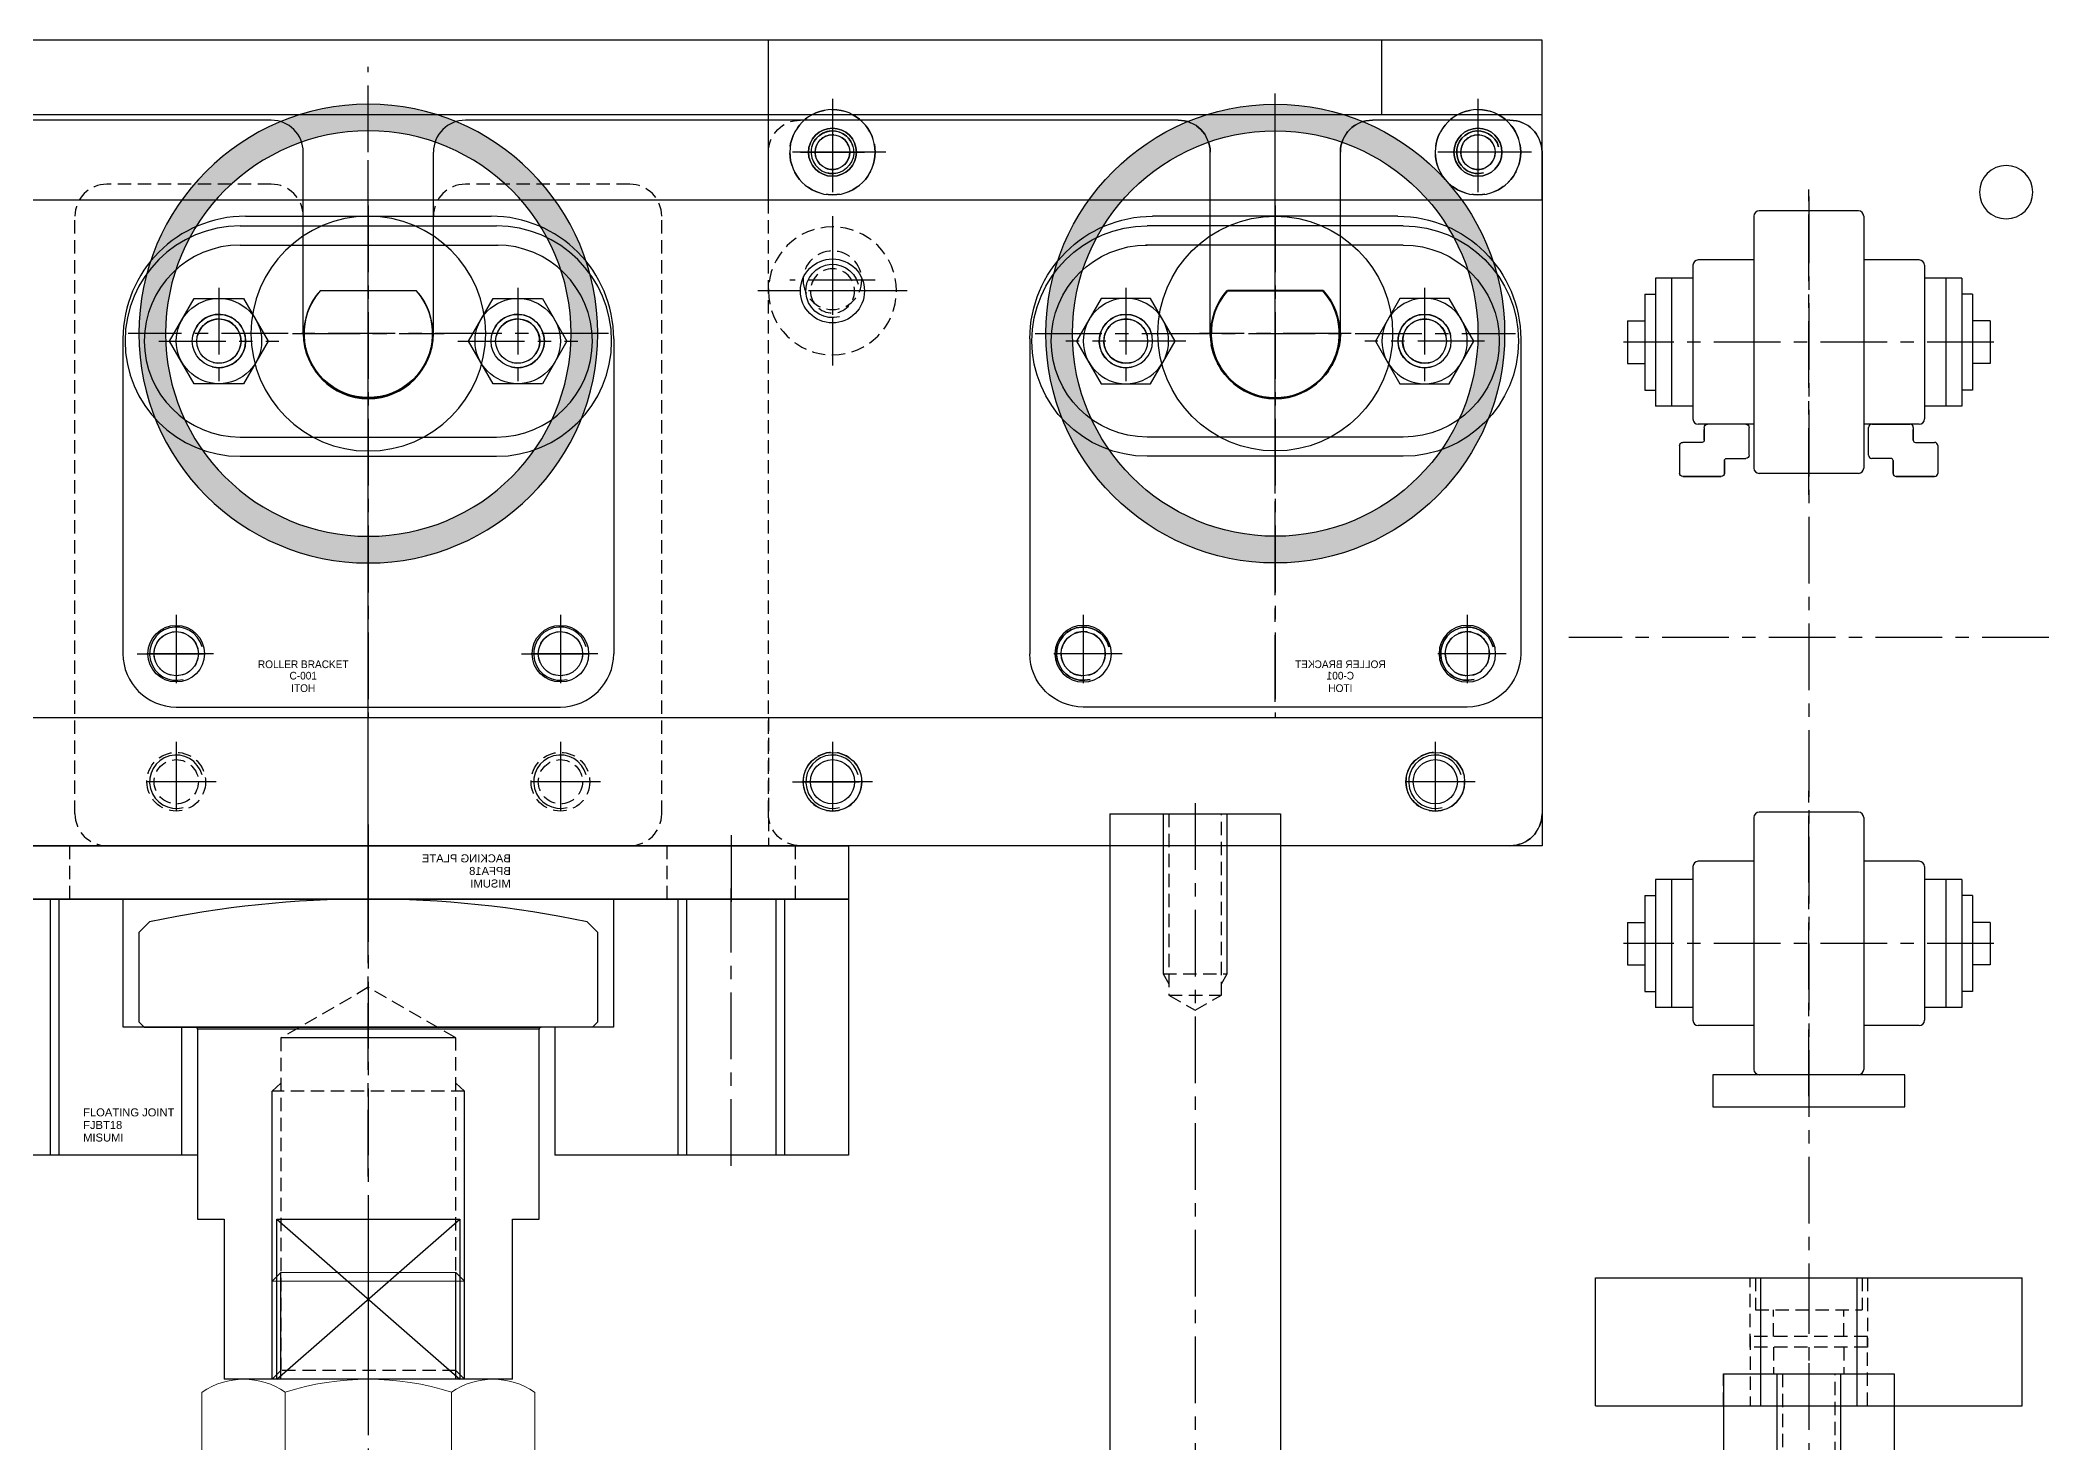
# Model space of a CAD drawing. Header units: inches. Extents: x 0 to 77285, y -118 to 40065.
# Drawn here: x 70664.1 to 70852.3, y 28040.3 to 28171.8 of the extents above; entities that cross this region are included whole.
import ezdxf
from ezdxf.enums import TextEntityAlignment as Align

# ---------------------------------------------------------------- set-up
doc = ezdxf.new("R2010")
doc.units = ezdxf.units.IN
doc.header["$LTSCALE"] = 5
doc.header["$MEASUREMENT"] = 0
for name, pattern in [('CENTER', [2, 1.25, -0.25, 0.25, -0.25]), ('HIDDEN', [0.375, 0.25, -0.125]), ('PHANTOM', [2.5, 1.25, -0.25, 0.25, -0.25, 0.25, -0.25])]:
    doc.linetypes.add(name, pattern=pattern)
for name, color, linetype in [('11', 1, 'CENTER'), ('22', 2, 'HIDDEN'), ('44', 4, 'Continuous'), ('55', 5, 'Continuous'), ('77', 40, 'HIDDEN'), ('99', 181, 'Continuous'), ('A', 8, 'Continuous'), ('B', 123, 'Continuous'), ('BOM-T', 4, 'Continuous'), ('G', 231, 'Continuous'), ('T', 3, 'Continuous')]:
    doc.layers.add(name, color=color, linetype=linetype)
doc.layers.add('33', color=3, linetype='PHANTOM', lineweight=9)
doc.layers.add('88', color=35, linetype='Continuous', lineweight=5)
doc.styles.add('SCI', font='')
doc.styles.get("Standard").update_dxf_attribs({"font": 'arial.ttf'})
doc.styles.get('SCI').set_extended_font_data('Gulim')

# ---------------------------------------------------------------- blocks, each defined once
blk = doc.blocks.new('A$C599342af')
for p, q in [((78.99, 0), (-10.99, 0)), ((-10.99, -24), (-10.99, 0)), ((-4.19, 0), (-4.19, -24)), ((4.19, 0), (4.19, -24)), ((11.01, -12), (11.01, 0)), ((56.99, 0), (56.99, -12)), ((63.81, 0), (63.81, -24)), ((72.19, 0), (72.19, -24)), ((78.99, 0), (78.99, -24)), ((13.5, -2.12), (12.5, -3.12)), ((12.5, -3.12), (12.5, -11.5)), ((55.5, -3.12), (54.5, -2.12)), ((55.5, -11.5), (55.5, -3.12)), ((56.99, -12), (11.01, -12)), ((12.5, -11.5), (13, -12)), ((13, -12), (17.8, -12)), ((16.52, -24), (16.52, -12)), ((50, -12.2), (18, -12.2)), ((18, -12.2), (18, -30)), ((42.19, -13), (25.81, -13)), ((50, -30), (50, -12.2)), ((55, -12), (50.2, -12)), ((51.48, -12), (51.48, -24)), ((55, -12), (55.5, -11.5)), ((18, -24), (-10.99, -24)), ((78.99, -24), (51.48, -24)), ((18, -30), (20.5, -30)), ((20.5, -30), (20.5, -45)), ((25.41, -45), (25.41, -30)), ((25.41, -30), (42.59, -30)), ((42.59, -30), (42.59, -45)), ((47.5, -45), (47.5, -30)), ((47.5, -30), (50, -30)), ((47.5, -45), (20.5, -45))]:
    blk.add_line(p, q)
for centre, radius, start, end in [((34, -100), 100, 78.1705, 101.8295), ((17.8, -12.2), 0.2, 0, 90), ((50.2, -12.2), 0.2, 90, 180)]:
    blk.add_arc(centre, radius, start, end)
at = {"layer": '11'}
for p, q in [((34, 2.25), (34, -47.25)), ((34, -26), (34, 2)), ((0, -25), (0, 1)), ((68, -25), (68, 1))]:
    blk.add_line(p, q, dxfattribs=at)
at = {"layer": '22'}
for p, q in [((34, -8.27), (25.81, -13)), ((42.19, -13), (34, -8.27)), ((25.81, -13), (25.81, -44.19)), ((42.19, -44.19), (42.19, -13)), ((43, -18), (25, -18)), ((25.81, -44.19), (25, -45)), ((42.19, -44.19), (25.81, -44.19)), ((43, -45), (42.19, -44.19))]:
    blk.add_line(p, q, dxfattribs=at)
at = {"layer": 'A'}
for p, q in [((17.8, -12), (50.2, -12)), ((25.41, -30), (42.59, -45)), ((25.41, -45), (42.59, -30))]:
    blk.add_line(p, q, dxfattribs=at)
at = {"layer": 'T'}
for p, q in [((-5, 0), (-5, -24)), ((5, 0), (5, -24)), ((63, 0), (63, -24)), ((73, 0), (73, -24)), ((25.81, -17.25), (25, -18)), ((25, -45), (25, -18)), ((42.19, -17.25), (43, -18)), ((43, -45), (43, -18))]:
    blk.add_line(p, q, dxfattribs=at)
at = {"layer": 'BOM-T', "color": 4}
for s, p in [('FLOATING JOINT', (7.27, -19.99)), ('FJBT18', (7.27, -21.17)), ('MISUMI', (7.27, -22.35))]:
    blk.add_text(s, height=0.75, dxfattribs=at).set_placement(p, align=Align.MIDDLE_LEFT)
blk = doc.blocks.new('A$C3f96074d')
for p, q in [((45, 0), (-45, 0)), ((-45, 0), (-45, -5)), ((45, -5), (45, 0)), ((45, -5), (-45, -5))]:
    blk.add_line(p, q)
blk.add_point((0, 0))
at = {"layer": '11'}
for p, q in [((0, 2), (0, -7)), ((-34, 1), (-34, -6)), ((34, 1), (34, -6))]:
    blk.add_line(p, q, dxfattribs=at)
at = {"layer": '22'}
for p, q in [((-40, 0), (-40, -5)), ((-28, -5), (-28, 0)), ((28, 0), (28, -5)), ((40, -5), (40, 0))]:
    blk.add_line(p, q, dxfattribs=at)
at = {"layer": 'BOM-T', "color": 4}
for s, p in [('BACKING PLATE', (-13.35, -1.18)), ('BPFA18', (-13.35, -2.36)), ('MISUMI', (-13.35, -3.54))]:
    blk.add_text(s, height=0.75, dxfattribs=at).set_placement(p, align=Align.MIDDLE_LEFT)
blk = doc.blocks.new('A$C21097e61')
for p, q in [((-8, 0), (8, 0)), ((8, 0), (8, -122)), ((-8, 0), (-8, -122)), ((-8, -122), (-6, -122)), ((-6, -122), (-6, -130)), ((6, -122), (8, -122)), ((6, -122), (6, -130)), ((-6, -130), (6, -130))]:
    blk.add_line(p, q)
at = {"layer": '11'}
blk.add_line((0, 1), (0, -131), dxfattribs=at)
at = {"layer": '22'}
for p, q in [((-2.46, 0), (-2.46, -17)), ((2.46, -17), (2.46, 0)), ((-3, -15), (3, -15)), ((-2.46, -17), (0, -18.42)), ((-2.46, -17), (2.46, -17)), ((0, -18.42), (2.46, -17)), ((0, -111.58), (-2.46, -113)), ((2.46, -113), (0, -111.58)), ((-2.46, -113), (-2.46, -130)), ((2.46, -113), (-2.46, -113)), ((2.46, -130), (2.46, -113)), ((3, -115), (-3, -115))]:
    blk.add_line(p, q, dxfattribs=at)
at = {"layer": 'T'}
for p, q in [((-3, 0), (-3, -15)), ((3, -15), (3, 0)), ((-3, -15), (-2.46, -15.94)), ((2.46, -15.94), (3, -15)), ((-2.46, -114.06), (-3, -115)), ((3, -115), (2.46, -114.06)), ((-3, -115), (-3, -130)), ((3, -130), (3, -115))]:
    blk.add_line(p, q, dxfattribs=at)
blk = doc.blocks.new('A$Cca2a8c39E')
for p, q in [((-12, 10.1), (12, 10.1)), ((-11.5, 11), (11.5, 11)), ((-12, 8.3), (12.17, 8.3)), ((-4.49, 4.05), (4.49, 4.05)), ((-18.62, -0.7), (-16.31, 3.3)), ((-16.31, 3.3), (-11.69, 3.3)), ((-11.69, 3.3), (-9.38, -0.7)), ((9.38, -0.7), (11.69, 3.3)), ((11.69, 3.3), (16.31, 3.3)), ((16.31, 3.3), (18.62, -0.7)), ((-23, -0.5), (-23, -30)), ((-16.31, -4.7), (-18.62, -0.7)), ((-9.38, -0.7), (-11.69, -4.7)), ((11.69, -4.7), (9.38, -0.7)), ((18.62, -0.7), (16.31, -4.7)), ((23, -0.5), (23, -30)), ((-11.69, -4.7), (-16.31, -4.7)), ((16.31, -4.7), (11.69, -4.7)), ((-12, -9.7), (12, -9.7)), ((-12, -11.5), (12, -11.5)), ((-18, -35), (18, -35))]:
    blk.add_line(p, q)
for centre, radius in [((-14, -0.7), 4), ((14, -0.7), 4), ((-14, -0.7), 2.5), ((-14, -0.7), 2.07), ((14, -0.7), 2.5), ((14, -0.7), 2.07), ((-18, -30), 2.65), ((18, -30), 2.65)]:
    blk.add_circle(centre, radius)
for centre, radius, start, end in [((-11.5, -0.5), 11.5, 90, 180), ((-12, -0.7), 10.8, 90, 270), ((11.5, -0.5), 11.5, 0, 90), ((12, -0.7), 10.8, 270, 90), ((-12, -0.7), 9, 90, 270), ((12, -0.7), 9, 270, 90), ((0, 0), 6.05, 137.9776, 42.0224), ((-18, -30), 5, 180, 270), ((18, -30), 5, 270, 0)]:
    blk.add_arc(centre, radius, start, end)
at = {"layer": '11'}
for p, q in [((0, 12), (0, -36)), ((-14, 4.3), (-14, -5.7)), ((14, 4.3), (14, -5.7)), ((-7, 0), (7, 0)), ((-19.62, -0.7), (-8.38, -0.7)), ((8.38, -0.7), (19.62, -0.7)), ((-18, -26.35), (-18, -33.65)), ((18, -26.35), (18, -33.65)), ((-21.65, -30), (-14.35, -30)), ((14.35, -30), (21.65, -30))]:
    blk.add_line(p, q, dxfattribs=at)
at = {"layer": 'T'}
for centre, radius in [((-14, -0.7), 2.5), ((-14, -0.7), 2.07), ((14, -0.7), 2.5), ((14, -0.7), 2.07)]:
    blk.add_arc(centre, radius, 255, 165, dxfattribs=at)
at = {"layer": '44', "style": 'SCI'}
for s, height, p in [('ROLLER BRACKET', 0.7212, (-6.1, -30.99)), ('C-001', 0.721, (-6.1, -32.06)), ('ITOH', 0.721, (-6.1, -33.23))]:
    blk.add_text(s, height=height, dxfattribs=at).set_placement(p, align=Align.MIDDLE_CENTER)
blk = doc.blocks.new('A$C5f40b4d2E')
h = blk.add_hatch(color=256)
h.dxf.hatch_style = 1
h.paths.add_polyline_path([(-21.5, 0, 1), (21.5, 0, 1)])
h.paths.add_polyline_path([(19, 0, -1), (-19, 0, -1)], flags=16)
h.paths.add_polyline_path([(6, 0, -1), (-6, 0, -1)], flags=0)
blk.add_line((-4.47, 4), (4.47, 4))
for radius in [21.5, 19, 11]:
    blk.add_circle((0, 0), radius)
blk.add_arc((0, 0), 6, 138.1897, 41.8103)
at = {"layer": '11'}
for p, q in [((0, -22.5), (0, 22.5)), ((-22.5, 0), (22.5, 0))]:
    blk.add_line(p, q, dxfattribs=at)
blk = doc.blocks.new('A$C323c1dae')
for p, q in [((-9, 57.69), (-8.19, 58.5)), ((-8.19, 58.5), (8.19, 58.5)), ((8.19, 58.5), (9, 57.69)), ((-9, 48.5), (-9, 57.69)), ((-9, 57.69), (9, 57.69)), ((9, 57.69), (9, 48.5)), ((-15.59, 38.71), (-15.59, 47.29)), ((11.69, 48.5), (-11.69, 48.5)), ((-7.79, 38.71), (-7.79, 47.29)), ((7.79, 38.71), (7.79, 47.29)), ((15.59, 47.29), (15.59, 38.71)), ((11.69, 37.5), (-11.69, 37.5)), ((-9, 30), (-9, 37.5)), ((9, 30), (9, 37.5)), ((-9, 32.5), (9, 32.5)), ((-9, 30), (9, 30)), ((-8.5, 22.5), (-8.5, 30)), ((-8.5, 29), (8.5, 29)), ((8.5, 30), (8.5, 22.5)), ((-10, 21.5), (-8.5, 22.5)), ((-10, 0), (-10, 21.5)), ((8.5, 22.5), (10, 21.5)), ((10, 21.5), (10, 0)), ((-38.5, 0), (-38.5, -71)), ((-38.5, 0), (38.5, 0)), ((-38.5, -71), (-38.5, 0)), ((-38.5, 0), (38.5, 0)), ((-34.21, 0), (-34.21, -71)), ((-26.48, 0), (-26.48, -71)), ((-25.75, 0), (-25.75, -71)), ((-22.75, 0), (-22.75, -71)), ((-22.38, 0), (-22.38, -71)), ((-20.5, 0), (-20.5, -71)), ((-20.5, 0), (-20.5, -71)), ((-17.5, 0), (-17.5, -71)), ((-17.5, 0), (-17.5, -71)), ((-9.5, 0), (-9.5, -71)), ((-9.5, 0), (-9.5, -71)), ((9.5, 0), (9.5, -71)), ((9.5, 0), (9.5, -71)), ((17.5, 0), (17.5, -71)), ((17.5, 0), (17.5, -71)), ((20.5, 0), (20.5, -71)), ((20.5, 0), (20.5, -71)), ((22.38, 0), (22.38, -71)), ((22.75, 0), (22.75, -71)), ((25.75, 0), (25.75, -71)), ((26.48, 0), (26.48, -71)), ((34.21, 0), (34.21, -71)), ((38.5, 0), (38.5, -71)), ((38.5, 0), (38.5, -71)), ((-12, -7.4), (-12, -22.6)), ((-11, -9.3), (-7.29, -9.3)), ((-25.7, -10.5), (-24.2, -10.5)), ((-18.12, -15.38), (-19.88, -13.62)), ((-17.6, -16.8), (-20.4, -16.8)), ((-25.7, -19.5), (-24.2, -19.5)), ((-11, -20.7), (-7.29, -20.7)), ((-12, -52.9), (-12, -68.1)), ((17.6, -53.2), (20.4, -53.2)), ((-25.7, -56), (-24.2, -56)), ((-11, -54.8), (-7.29, -54.8)), ((19.88, -56.38), (18.12, -54.62)), ((-25.7, -65), (-24.2, -65)), ((-11, -66.2), (-7.29, -66.2)), ((-38.5, -71), (38.5, -71)), ((38.5, -71), (-38.5, -71))]:
    blk.add_line(p, q)
for points in [[(-12, -7.4), (-11, -8.4), (-11, -21.6), (-12, -22.6), (-24.2, -22.6), (-24.2, -22.6), (-24.2, -7.4), (-24.2, -7.4)], [(-25.7, -8.25), (-25.7, -21.75), (-27.2, -21.75), (-27.2, -8.25)], [(-3.46, -21), (3.46, -21), (6.93, -15), (3.46, -9), (-3.46, -9), (-6.93, -15)], [(-19.8, -19.1), (-19.8, -25.6), (-18.2, -25.6), (-18.2, -19.1)], [(19.8, -50.9), (19.8, -44.4), (18.2, -44.4), (18.2, -50.9)], [(-25.7, -53.75), (-25.7, -67.25), (-27.2, -67.25), (-27.2, -53.75)], [(-12, -52.9), (-11, -53.9), (-11, -67.1), (-12, -68.1), (-24.2, -68.1), (-24.2, -68.1), (-24.2, -52.9), (-24.2, -52.9)], [(-3.46, -66.5), (3.46, -66.5), (6.93, -60.5), (3.46, -54.5), (-3.46, -54.5), (-6.93, -60.5)]]:
    blk.add_lwpolyline(points, close=True)
for points in [[(-20.7, -12.5, 0.414214), (-21, -12.8), (-21, -37), (-17, -37), (-17, -12.8, 0.414214), (-17.3, -12.5)], [(-20.1, -12.5, 0.414214), (-20.4, -12.8), (-20.4, -37), (-17.6, -37), (-17.6, -12.8, 0.414214), (-17.9, -12.5)], [(-19.95, -16.9, 0.414214), (-20.25, -17.2), (-20.25, -32.3, 0.414214), (-19.95, -32.6), (-18.05, -32.6, 0.414214), (-17.75, -32.3), (-17.75, -17.2, 0.414214), (-18.05, -16.9)], [(20.7, -57.5, 0.414214), (21, -57.2), (21, -33), (17, -33), (17, -57.2, 0.414214), (17.3, -57.5)], [(20.1, -57.5, 0.414214), (20.4, -57.2), (20.4, -33), (17.6, -33), (17.6, -57.2, 0.414214), (17.9, -57.5)], [(19.95, -53.1, 0.414214), (20.25, -52.8), (20.25, -37.7, 0.414214), (19.95, -37.4), (18.05, -37.4, 0.414214), (17.75, -37.7), (17.75, -52.8, 0.414214), (18.05, -53.1)]]:
    blk.add_lwpolyline(points, format="xyb", close=True)
for points in [[(20.35, -25.65), (20.35, -33), (17.65, -33), (17.65, -25.65)], [(-20.35, -44.35), (-20.35, -37), (-17.65, -37), (-17.65, -44.35)]]:
    blk.add_lwpolyline(points)
for centre, radius in [((0, -15), 9.25), ((0, -15), 5.72), ((0, -15), 5), ((-19, -14.5), 1.25), ((0, -60.5), 9.25), ((19, -55.5), 1.25), ((0, -60.5), 5.72), ((0, -60.5), 5)]:
    blk.add_circle(centre, radius)
for centre, radius, start, end in [((-11.69, 41.6), 6.9, 55.6158, 124.3842), ((0, 22.71), 25.79, 72.412, 107.588), ((11.69, 41.6), 6.9, 55.6158, 124.3842), ((-11.69, 44.4), 6.9, 235.6158, 304.3842), ((0, 63.29), 25.79, 252.412, 287.588), ((11.69, 44.4), 6.9, 235.6158, 304.3842)]:
    blk.add_arc(centre, radius, start, end)
at = {"layer": '11'}
for p, q in [((0, 59.5), (0, -72)), ((-30, 1), (-30, -72)), ((0, -4.75), (0, -25.25)), ((0, -25.25), (0, -4.75)), ((-19, -11), (-19, -38.5)), ((10.25, -15), (-28.15, -15)), ((10.25, -15), (-10.25, -15)), ((7.58, -15), (-7.58, -15)), ((19, -59), (19, -31.5)), ((0, -50.25), (0, -70.75)), ((0, -70.75), (0, -50.25)), ((10.25, -60.5), (-28.15, -60.5)), ((10.25, -60.5), (-10.25, -60.5)), ((7.58, -60.5), (-7.58, -60.5))]:
    blk.add_line(p, q, dxfattribs=at)
at = {"layer": '22'}
for p, q in [((-37, -10.5), (-37, 0)), ((-23, 0), (-23, -10.5)), ((-23, -10.5), (-37, -10.5)), ((-34.5, -10.5), (-34.5, -60.5)), ((-27.2, -11), (-8.7, -11)), ((-25.5, -10.5), (-25.5, -60.5)), ((-27.2, -19), (-8.7, -19)), ((-27.2, -56.5), (-8.7, -56.5)), ((-37, -71), (-37, -60.5)), ((-37, -60.5), (-23, -60.5)), ((-23, -60.5), (-23, -71)), ((-27.2, -64.5), (-8.7, -64.5))]:
    blk.add_line(p, q, dxfattribs=at)
at = {"layer": 'T'}
for p, q in [((-8.19, 48.5), (-8.19, 58.5)), ((8.19, 48.5), (8.19, 58.5)), ((-8.19, 32.5), (-8.19, 37.5)), ((8.19, 32.5), (8.19, 37.5)), ((-9, 31.09), (-8.19, 32.5)), ((9, 31.09), (8.19, 32.5))]:
    blk.add_line(p, q, dxfattribs=at)
for centre in [(0, -15), (0, -60.5)]:
    blk.add_circle(centre, 6.58, dxfattribs=at)
at = {"layer": 'BOM-T', "color": 4}
blk.add_text('CDQ2B63-25DMZ-A93L', height=4, rotation=270, dxfattribs=at).set_placement((29.85, -6), align=Align.MIDDLE_LEFT)
at = {"layer": 'Defpoints', "color": 4}
for p in [(0, -16.5), (0, -62)]:
    blk.add_text('1/4', height=1.5, rotation=270, dxfattribs=at).set_placement(p, align=Align.MIDDLE_LEFT)
blk = doc.blocks.new('A$Cb0f354e5')
for p, q in [((13, 37, 0), (-3, 37, 0)), ((-3, 37, 0), (-3, 0)), ((13, 37, 0), (13, 0)), ((0.34, 23.5, 0), (9.66, 23.5, 0)), ((0.34, 23.5, 0), (0.34, 13.5, 0)), ((9.66, 23.5, 0), (9.66, 13.5, 0)), ((0.34, 13.5, 0), (9.66, 13.5, 0)), ((13, 0), (-3, 0))]:
    blk.add_line(p, q)
at = {"layer": '11'}
blk.add_line((5, 38, 0), (5, -1), dxfattribs=at)
at = {"layer": '22'}
for p, q in [((2.54, 20, 0), (2.54, 37, 0)), ((7.46, 37, 0), (7.46, 20, 0)), ((8, 22, 0), (2, 22, 0)), ((5, 18.58, 0), (2.54, 20, 0)), ((7.46, 20, 0), (2.54, 20, 0)), ((7.46, 20, 0), (5, 18.58, 0)), ((5, 18.42, 0), (2.54, 17, 0)), ((2.54, 17, 0), (2.54, 0, 0)), ((7.46, 17, 0), (2.54, 17, 0)), ((7.46, 17, 0), (5, 18.42, 0)), ((7.46, 0, 0), (7.46, 17, 0)), ((8, 15, 0), (2, 15, 0))]:
    blk.add_line(p, q, dxfattribs=at)
at = {"layer": 'A'}
for p, q in [((9.66, 13.5, 0), (0.34, 23.5, 0)), ((0.34, 13.5, 0), (9.66, 23.5, 0))]:
    blk.add_line(p, q, dxfattribs=at)
at = {"layer": 'T'}
for p, q in [((2, 22, 0), (2, 37, 0)), ((8, 37, 0), (8, 22, 0)), ((2.54, 21.06, 0), (2, 22, 0)), ((8, 22, 0), (7.46, 21.06, 0)), ((2.54, 15.94, 0), (2, 15, 0)), ((8, 15, 0), (7.46, 15.94, 0)), ((2, 15, 0), (2, 0, 0)), ((8, 0, 0), (8, 15, 0))]:
    blk.add_line(p, q, dxfattribs=at)
blk = doc.blocks.new('A$Cc19e61f4')
for p, q in [((-20, 12), (20, 12)), ((-20, 0), (-20, 12)), ((-5.5, 5.5, 0), (-5.5, 12, 0)), ((5.5, 12, 0), (5.5, 5.5, 0)), ((20, 0), (20, 12)), ((5.5, 5.5, 0), (-5.5, 5.5, 0)), ((-3.3, 5.5, 0), (-3.3, 3, 0)), ((3.3, 5.5, 0), (3.3, 3, 0)), ((-8, 0), (-8, 3)), ((-8, 3), (8, 3)), ((8, 3), (8, 0)), ((-20, 0), (20, 0))]:
    blk.add_line(p, q)
at = {"layer": '11'}
blk.add_line((0, 13, 0), (0, -1, 0), dxfattribs=at)
blk = doc.blocks.new('A$Ce1e81472')
for p, q in [((0, 12), (40, 12)), ((0, 0), (0, 12)), ((15, 12, 0), (15, 9, 0)), ((25, 12, 0), (25, 9, 0)), ((40, 0), (40, 12)), ((15, 9), (25, 9)), ((16.7, 6.5, 0), (16.7, 9, 0)), ((23.3, 6.5, 0), (23.3, 9, 0)), ((25.5, 6.5, 0), (14.5, 6.5, 0)), ((14.5, 6.5, 0), (14.5, 0, 0)), ((25.5, 0, 0), (25.5, 6.5, 0)), ((0, 0), (40, 0))]:
    blk.add_line(p, q)
at = {"layer": '11'}
blk.add_line((20, 13, 0), (20, -1, 0), dxfattribs=at)
blk = doc.blocks.new('A$C3dc8191a')
for p, q in [((0, 12), (40, 12)), ((0, 0), (0, 12)), ((15.5, 0), (15.5, 12)), ((24.5, 12), (24.5, 0)), ((40, 0), (40, 12)), ((0, 0), (40, 0))]:
    blk.add_line(p, q)
at = {"layer": '11'}
blk.add_line((20, 13), (20, -1), dxfattribs=at)
blk = doc.blocks.new('A$C9345a28b')
blk.add_blockref('A$C3dc8191a', (240, -12, 0))
at = {"xscale": -1}
blk.add_blockref('A$Cb0f354e5', (265, -46, 0), dxfattribs=at)
at = {"layer": '22'}
blk.add_blockref('A$Cc19e61f4', (260, -12, 0), dxfattribs=at)
at = {"layer": '77'}
blk.add_blockref('A$Ce1e81472', (240, -12, 0), dxfattribs=at)
at = {"layer": '88'}
blk.add_blockref('A$C323c1dae', (125, -58, 0), dxfattribs=at)
blk = doc.blocks.new('A$C9b6f1385')
for p, q in [((110, 12, 0), (-110, 12, 0)), ((110, 12, 0), (110, 0, 0)), ((110, 0, 0), (-110, 0, 0))]:
    blk.add_line(p, q)
for centre in [(43.5, 6, 0), (100, 6, 0)]:
    blk.add_circle(centre, 2.07)
at = {"layer": '11'}
for p, q in [((-18, 9.5, 0), (-18, 2.5, 0)), ((18, 9.5, 0), (18, 2.5, 0)), ((43.5, 9.5, 0), (43.5, 2.5, 0)), ((100, 9.5, 0), (100, 2.5, 0)), ((-14.5, 6, 0), (-21.5, 6, 0)), ((21.5, 6, 0), (14.5, 6, 0)), ((47, 6, 0), (40, 6, 0)), ((103.5, 6, 0), (96.5, 6, 0))]:
    blk.add_line(p, q, dxfattribs=at)
at = {"layer": '22'}
blk.add_line((37.5, 12, 0), (37.5, 0, 0), dxfattribs=at)
for centre in [(-18, 6, 0), (18, 6, 0)]:
    blk.add_circle(centre, 2.07, dxfattribs=at)
at = {"layer": 'T'}
for centre in [(-18, 6, 0), (18, 6, 0), (43.5, 6, 0), (100, 6, 0)]:
    blk.add_arc(centre, 2.5, 15, 285, dxfattribs=at)
blk = doc.blocks.new('A$C14d83b63')
for p, q in [((-9.1, 68), (-75.9, 68)), ((75.9, 68), (9.1, 68)), ((107, 68, 0), (94.1, 68)), ((-6.1, 48), (-6.1, 65)), ((6.1, 48), (6.1, 65)), ((78.9, 48), (78.9, 65)), ((91.1, 48), (91.1, 65)), ((110, 65, 0), (110, 3, 0)), ((107, 0, 0), (-107, 0, 0))]:
    blk.add_line(p, q)
for centre, radius in [((43.5, 65, 0), 1.62), ((104, 65), 1.62), ((43.5, 52, 0), 3), ((-18, 18), 2.07), ((18, 18), 2.07), ((67, 18), 2.07), ((103, 18), 2.07), ((43.5, 6, 0), 2.75), ((43.5, 6, 0), 2.75), ((100, 6, 0), 2.75)]:
    blk.add_circle(centre, radius)
for centre, radius, start, end in [((-9.1, 65), 3, 0, 90), ((9.1, 65), 3, 90, 180), ((75.9, 65), 3, 0, 90), ((94.1, 65), 3, 90, 180), ((107, 65, 0), 3, 0, 90), ((0, 48), 6.1, 180, 0), ((85, 48), 6.1, 180, 0), ((107, 3, 0), 3, 270, 0)]:
    blk.add_arc(centre, radius, start, end)
at = {"layer": '11'}
for p, q in [((0, -5), (0, 73)), ((43.5, 68, 0), (43.5, 62, 0)), ((85, 13.5), (85, 69)), ((104, 68), (104, 62)), ((46.5, 65, 0), (40.5, 65, 0)), ((107, 65), (101, 65)), ((43.5, 56, 0), (43.5, 48, 0)), ((47.5, 52, 0), (39.5, 52, 0)), ((-7.1, 48), (7.1, 48)), ((92.1, 48), (77.9, 48)), ((-18, 21.5), (-18, 14.5)), ((18, 21.5), (18, 14.5)), ((67, 21.5), (67, 14.5)), ((103, 21.5), (103, 14.5)), ((-14.5, 18), (-21.5, 18)), ((21.5, 18), (14.5, 18)), ((70.5, 18), (63.5, 18)), ((106.5, 18), (99.5, 18)), ((43.5, 9.75, 0), (43.5, 2.25, 0)), ((43.5, 9.75, 0), (43.5, 2.25, 0)), ((100, 9.75, 0), (100, 2.25, 0)), ((39.75, 6, 0), (47.25, 6, 0)), ((39.75, 6, 0), (47.25, 6, 0)), ((103.75, 6, 0), (96.25, 6, 0))]:
    blk.add_line(p, q, dxfattribs=at)
at = {"layer": 'T'}
for centre, radius in [((43.5, 65, 0), 2), ((104, 65), 2), ((-18, 18), 2.5), ((18, 18), 2.5), ((67, 18), 2.5), ((103, 18), 2.5)]:
    blk.add_arc(centre, radius, 15, 285, dxfattribs=at)
blk = doc.blocks.new('A$C4405bfb3')
for p, q in [((-17, 62), (-4.1, 62)), ((14.1, 62), (49.5, 62, 0)), ((-20, 59), (-20, -3)), ((-1.1, 42), (-1.1, 59)), ((11.1, 42), (11.1, 59)), ((52.5, -3, 0), (52.5, 59, 0)), ((-17, -6), (49.5, -6, 0))]:
    blk.add_line(p, q)
for centre, radius in [((-14, 59), 1.62), ((46.5, 59, 0), 1.62), ((46.5, 47, 0), 2.75), ((-13, 12), 2.07), ((23, 12), 2.07), ((-10, 0), 2.75), ((46.5, 0, 0), 2.75)]:
    blk.add_circle(centre, radius)
for centre, radius, start, end in [((-17, 59), 3, 90, 180), ((-4.1, 59), 3, 0, 90), ((14.1, 59), 3, 90, 180), ((49.5, 59, 0), 3, 0, 90), ((5, 42), 6.1, 180, 0), ((-17, -3), 3, 180, 270), ((49.5, -3, 0), 3, 270, 0)]:
    blk.add_arc(centre, radius, start, end)
at = {"layer": '11'}
for p, q in [((5, 34.9), (5, 63)), ((-14, 62), (-14, 56)), ((46.5, 62, 0), (46.5, 56, 0)), ((-17, 59), (-11, 59)), ((49.5, 59, 0), (43.5, 59, 0)), ((46.5, 51, 0), (46.5, 43, 0)), ((42.5, 47, 0), (50.5, 47, 0)), ((-2.1, 42), (12.1, 42)), ((-13, 15.5), (-13, 8.5)), ((23, 15.5), (23, 8.5)), ((-16.5, 12), (-9.5, 12)), ((19.5, 12), (26.5, 12)), ((-10, 3.75), (-10, -3.75)), ((46.5, 3.75, 0), (46.5, -3.75, 0)), ((-13.75, 0), (-6.25, 0)), ((42.75, 0, 0), (50.25, 0, 0))]:
    blk.add_line(p, q, dxfattribs=at)
at = {"layer": 'T'}
for centre, radius, start, end in [((-14, 59), 2, 255, 165), ((46.5, 59, 0), 2, 15, 285), ((-13, 12), 2.5, 255, 165), ((23, 12), 2.5, 255, 165)]:
    blk.add_arc(centre, radius, start, end, dxfattribs=at)
blk = doc.blocks.new('A$C060f00b1')
for radius in [6, 2.07]:
    blk.add_circle((0, 0), radius)
at = {"layer": '11'}
for p, q in [((0, 7), (0, -7)), ((-7, 0), (7, 0))]:
    blk.add_line(p, q, dxfattribs=at)
at = {"layer": 'T'}
blk.add_arc((0, 0), 2.5, 255, 165, dxfattribs=at)
blk = doc.blocks.new('A$C91b4c871')
for p, q in [((-9.1, 62, 0), (-24.5, 62, 0)), ((24.5, 62), (9.1, 62, 0)), ((-27.5, 3, 0), (-27.5, 59, 0)), ((-6.1, 48, 0), (-6.1, 59, 0)), ((6.1, 48, 0), (6.1, 59, 0)), ((27.5, 3, 0), (27.5, 59, 0)), ((24.5, 0, 0), (-24.5, 0, 0))]:
    blk.add_line(p, q)
for centre, radius in [((-18, 18, 0), 2.07), ((18, 18, 0), 2.07), ((-18, 6, 0), 2.75), ((18, 6, 0), 2.75)]:
    blk.add_circle(centre, radius)
for centre, radius, start, end in [((-24.5, 59, 0), 3, 90, 180), ((-9.1, 59, 0), 3, 0, 90), ((9.1, 59, 0), 3, 90, 180), ((24.5, 59, 0), 3, 0, 90), ((0, 48, 0), 6.1, 180, 0), ((-24.5, 3, 0), 3, 180, 270), ((24.5, 3, 0), 3, 270, 0)]:
    blk.add_arc(centre, radius, start, end)
at = {"layer": '11'}
for p, q in [((0, -1, 0), (0, 63, 0)), ((-7.1, 48, 0), (7.1, 48, 0)), ((-18, 21.5, 0), (-18, 14.5, 0)), ((18, 21.5, 0), (18, 14.5, 0)), ((-14.5, 18, 0), (-21.5, 18, 0)), ((21.5, 18, 0), (14.5, 18, 0)), ((-18, 9.75, 0), (-18, 2.25, 0)), ((18, 9.75, 0), (18, 2.25, 0)), ((-14.25, 6, 0), (-21.75, 6, 0)), ((21.75, 6, 0), (14.25, 6, 0))]:
    blk.add_line(p, q, dxfattribs=at)
at = {"layer": 'T'}
for centre in [(-18, 18, 0), (18, 18, 0)]:
    blk.add_arc(centre, 2.5, 15, 285, dxfattribs=at)
blk = doc.blocks.new('A$C3262c218')
for p, q in [((-16, 10.5), (56.5, 10.5, 0)), ((-16, -4.5), (-16, 10.5)), ((56.5, -4.5, 0), (56.5, 10.5, 0)), ((-16, -4.5), (56.5, -4.5, 0))]:
    blk.add_line(p, q)
for centre, radius in [((-10, 0), 4), ((50.5, 0, 0), 4), ((-10, 0), 2.25), ((50.5, 0, 0), 2.25)]:
    blk.add_circle(centre, radius)
at = {"layer": '11'}
for p, q in [((-10, 5), (-10, -5)), ((50.5, 5, 0), (50.5, -5, 0)), ((-15, 0), (-5, 0)), ((45.5, 0, 0), (55.5, 0, 0))]:
    blk.add_line(p, q, dxfattribs=at)
at = {"layer": '22'}
blk.add_line((-16, 3.5), (56.5, 3.5, 0), dxfattribs=at)
blk = doc.blocks.new('A$C77d2b8db')
for p, q in [((200, 10.5), (-20, 10.5)), ((185, 3.5), (185, 10.5)), ((200, -4.5), (200, 10.5)), ((200, 3.5), (-20, 3.5)), ((200, -4.5), (-20, -4.5))]:
    blk.add_line(p, q)
for centre in [(133.5, 0, 0), (194, 0)]:
    blk.add_circle(centre, 2.25)
at = {"layer": '11'}
for p, q in [((133.5, 5, 0), (133.5, -5, 0)), ((194, 5), (194, -5)), ((138.5, 0, 0), (128.5, 0, 0)), ((199, 0), (189, 0))]:
    blk.add_line(p, q, dxfattribs=at)
at = {"layer": '22'}
for centre in [(133.5, 0, 0), (194, 0)]:
    blk.add_circle(centre, 4, dxfattribs=at)
blk = doc.blocks.new('A$C368a4807')
for name, p in [('A$C14d83b63', (125, 40.5, 0)), ('A$C9b6f1385', (125, 40.5, 0)), ('A$C21097e61', (202.5, 43.5, 0)), ('A$C9345a28b', (0, 0))]:
    blk.add_blockref(name, p)
at = {"layer": '22', "xscale": -1}
blk.add_blockref('A$C060f00b1', (168.5, 92.5, 0), dxfattribs=at)
at = {"layer": '55', "xscale": -1}
for name, p in [('A$C5f40b4d2E', (125, 88.5, 0)), ('A$Cca2a8c39E', (210, 88.5, 0))]:
    blk.add_blockref(name, p, dxfattribs=at)
at = {"layer": '55'}
for name, p in [('A$C5f40b4d2E', (210, 88.5, 0)), ('A$Cca2a8c39E', (125, 88.5, 0))]:
    blk.add_blockref(name, p, dxfattribs=at)
at = {"layer": '77', "xscale": -1}
blk.add_blockref('A$C4405bfb3', (215, 46.5, 0), dxfattribs=at)
at = {"layer": '77'}
blk.add_blockref('A$C91b4c871', (125, 40.5, 0), dxfattribs=at)
at = {"layer": '99', "xscale": -1}
blk.add_blockref('A$C3f96074d', (125, 40.5, 0), dxfattribs=at)
at = {"layer": '99'}
blk.add_blockref('A$C599342af', (91, 35.5, 0), dxfattribs=at)
at = {"layer": 'G'}
blk.add_blockref('A$C77d2b8db', (35, 105.5, 0), dxfattribs=at)
at = {"layer": 'G', "xscale": -1}
blk.add_blockref('A$C3262c218', (219, 105.5, 0), dxfattribs=at)
blk = doc.blocks.new('A$C5A8004F1')
at = {"layer": '11'}
for p, q in [((0, 41.34), (0, -60)), ((-22.5, 0), (22.5, 0))]:
    blk.add_line(p, q, dxfattribs=at)
blk = doc.blocks.new('A$C681845F8')
for p, q in [((22, 26.6), (12.7, 26.6)), ((12.2, 26.1), (12.2, 2.5)), ((22.5, 26.1), (22.5, 2.5)), ((6.5, 21.5), (6.5, 7.1)), ((12.2, 22), (7, 22)), ((27.7, 22), (22.5, 22)), ((28.2, 21.5), (28.2, 7.1)), ((3, 20.3), (3, 8.3)), ((6.5, 20.3), (3, 20.3)), ((4.5, 20.3), (4.5, 8.3)), ((31.7, 20.3), (28.2, 20.3)), ((30.2, 20.3), (30.2, 8.3)), ((31.7, 20.3), (31.7, 8.3)), ((2, 18.8), (2, 9.8)), ((2, 18.8), (3, 18.8)), ((32.7, 18.8), (31.7, 18.8)), ((32.7, 18.8), (32.7, 9.8)), ((0.35, 16.28), (0.35, 12.31)), ((0.35, 16.28), (2, 16.28)), ((34.35, 16.28), (32.7, 16.28)), ((34.35, 16.28), (34.35, 12.31)), ((0.35, 12.31), (2, 12.31)), ((34.35, 12.31), (32.7, 12.31)), ((2, 9.8), (3, 9.8)), ((32.7, 9.8), (31.7, 9.8)), ((6.5, 8.3), (3, 8.3)), ((31.7, 8.3), (28.2, 8.3)), ((12.2, 6.6), (7, 6.6)), ((27.7, 6.6), (22.5, 6.6)), ((22, 2), (12.7, 2))]:
    blk.add_line(p, q)
for centre, start, end in [((12.7, 26.1), 90, 180), ((22, 26.1), 0, 90), ((7, 21.5), 90, 180), ((27.7, 21.5), 0, 90), ((7, 7.1), 180, 270), ((27.7, 7.1), 270, 0), ((12.7, 2.5), 180, 270), ((22, 2.5), 270, 0)]:
    blk.add_arc(centre, 0.5, start, end)
at = {"layer": '11'}
for p, q in [((17.35, 0), (17.35, 28.6)), ((34.7, 14.3), (0, 14.3))]:
    blk.add_line(p, q, dxfattribs=at)
blk = doc.blocks.new('34543e5435435')
at = {"color": 6}
for p, q in [((-2.6, 3.9), (0, 3.9)), ((-2.9, 1.8), (-2.9, 3.6)), ((0.3, 3.6), (0.3, 0)), ((-4.6, -2.3), (-4.6, 1.3)), ((-4.6, 1.3), (-4.6, -2.3)), ((-4.3, 1.6), (-3.1, 1.6)), ((-3.1, 1.6), (-4.3, 1.6)), ((-1.4, -0.5), (-1.4, -2.3)), ((-1.4, -0.5), (-1.4, -2.3)), ((0, -0.3), (-1.2, -0.3)), ((-1.2, -0.3), (-0.2, -0.3)), ((-1.7, -2.6), (-4.3, -2.6)), ((-1.7, -2.6), (-4.3, -2.6))]:
    blk.add_line(p, q, dxfattribs=at)
for centre, radius, start, end in [((-2.6, 3.6), 0.3, 90, 180), ((0, 3.6), 0.3, 0, 90), ((-4.3, 1.3), 0.3, 90, 180), ((-4.3, 1.3), 0.3, 90, 180), ((-3.1, 1.8), 0.2, 270, 0), ((-3.1, 1.8), 0.2, 270, 0), ((0, 0), 0.3, 270, 0), ((-1.2, -0.5), 0.2, 90, 180), ((-1.2, -0.5), 0.2, 90, 180), ((-4.3, -2.3), 0.3, 180, 270), ((-4.3, -2.3), 0.3, 180, 270), ((-1.7, -2.3), 0.3, 270, 0), ((-1.7, -2.3), 0.3, 270, 0)]:
    blk.add_arc(centre, radius, start, end, dxfattribs=at)
blk = doc.blocks.new('A$C41a9233e')
at = {"layer": 'G'}
blk.add_lwpolyline([(-9, 19.77), (9, 19.77), (9, 16.77), (-9, 16.77)], close=True, dxfattribs=at)
blk.add_circle((-18.5, 102.48), 2.5, dxfattribs=at)
blk.add_blockref('A$C5A8004F1', (0, 60.73))
at = {"layer": 'B', "linetype": 'Continuous', "extrusion": (0, 0, -1), "zscale": -1}
for p in [(-17.35, 74.13), (-17.35, 17.77)]:
    blk.add_blockref('A$C681845F8', p, dxfattribs=at)
at = {"layer": 'G', "xscale": -1, "rotation": 270}
blk.add_blockref('34543e5435435', (-9.5, 80.43), dxfattribs=at)
at = {"layer": 'G', "rotation": 90.00000000000001}
blk.add_blockref('34543e5435435', (9.5, 80.43), dxfattribs=at)

msp = doc.modelspace()

# ---------------------------------------------------------------- block references
msp.add_blockref('A$C368a4807', (70569.82571066, 28055.79321227))
at = {"layer": '33', "xscale": -1}
msp.add_blockref('A$C41a9233e', (70829.82571066, 28055.06505553, 0), dxfattribs=at)

doc.saveas('drawing.dxf')
